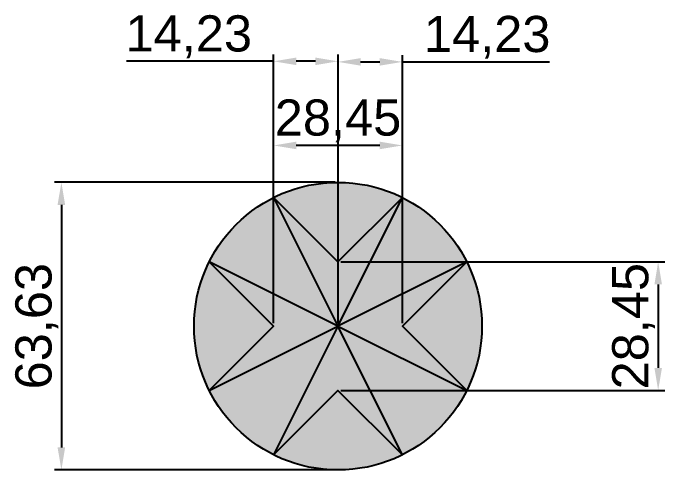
# Model space of a CAD drawing. Header units: millimetres. Extents: x 6614975 to 6624097, y 8742145 to 8746891.
# Drawn here: x 6618203.3 to 6618347.4, y 8744153.1 to 8744254.1 of the extents above; entities that cross this region are included whole.
import ezdxf

# ---------------------------------------------------------------- set-up
doc = ezdxf.new("R2010")
doc.units = ezdxf.units.MM
doc.styles.get("Standard").update_dxf_attribs({"font": 'arial.ttf'})
doc.dimstyles.new('ISO-25', dxfattribs={"dimtxt": 8, "dimasz": 5, "dimexe": 1.5, "dimexo": 0.625, "dimtad": 1, "dimtxsty": 'Standard', "dimcen": 2.5, "dimclrd": 1, "dimclre": 1, "dimclrt": 143, "dimadec": 0, "dimazin": 0, "dimtfac": 1, "dimtmove": 0, "dimatfit": 3, "dimfxl": 1, "dimarcsym": 0})

# ---------------------------------------------------------------- blocks, each defined once
blk = doc.blocks.new('*D100')
at = {"color": 1, "lineweight": -2, "transparency": 16777216}
for p, q in [((6618275.77, 8744199.1), (6618347.41, 8744199.1)), ((6618275.77, 8744170.65), (6618347.41, 8744170.65))]:
    blk.add_line(p, q, dxfattribs=at)
at = {"color": 1, "linetype": 'Continuous', "lineweight": -2, "transparency": 16777216}
blk.add_line((6618345.91, 8744194.1), (6618345.91, 8744175.65), dxfattribs=at)
at = {"color": 1, "transparency": 16777216}
for points in [[(6618345.08, 8744194.1), (6618346.75, 8744194.1), (6618345.91, 8744199.1)], [(6618345.08, 8744175.65), (6618346.75, 8744175.65), (6618345.91, 8744170.65)]]:
    blk.add_solid(points, dxfattribs=at)
at = {"layer": 'Defpoints', "color": 0, "transparency": 16777216}
for p in [(6618275.15, 8744199.1), (6618275.15, 8744170.65), (6618345.91, 8744170.65)]:
    blk.add_point(p, dxfattribs=at)
at = {"color": 143, "transparency": 16777216, "insert": (6618340.48, 8744184.87), "char_height": 8, "attachment_point": 5, "rotation": 90}
blk.add_mtext('28,45', dxfattribs=at)
blk = doc.blocks.new('*D101')
at = {"color": 1, "lineweight": -2, "transparency": 16777216}
for p, q in [((6618260.92, 8744185.5), (6618260.92, 8744226.35)), ((6618289.38, 8744185.5), (6618289.38, 8744226.35))]:
    blk.add_line(p, q, dxfattribs=at)
at = {"color": 1, "linetype": 'Continuous', "lineweight": -2, "transparency": 16777216}
blk.add_line((6618284.38, 8744224.85), (6618265.92, 8744224.85), dxfattribs=at)
at = {"color": 1, "transparency": 16777216}
for points in [[(6618265.92, 8744225.68), (6618265.92, 8744224.02), (6618260.92, 8744224.85)], [(6618284.38, 8744225.68), (6618284.38, 8744224.02), (6618289.38, 8744224.85)]]:
    blk.add_solid(points, dxfattribs=at)
at = {"layer": 'Defpoints', "color": 0, "transparency": 16777216}
for p in [(6618260.92, 8744224.85), (6618260.92, 8744184.87), (6618289.38, 8744184.87)]:
    blk.add_point(p, dxfattribs=at)
at = {"color": 143, "transparency": 16777216, "insert": (6618275.15, 8744230.28), "char_height": 8, "attachment_point": 5}
blk.add_mtext('28,45', dxfattribs=at)
blk = doc.blocks.new('*D102')
at = {"color": 1, "lineweight": -2, "transparency": 16777216}
for p, q in [((6618275.15, 8744185.5), (6618275.15, 8744244.83)), ((6618289.38, 8744185.5), (6618289.38, 8744244.83))]:
    blk.add_line(p, q, dxfattribs=at)
at = {"color": 1, "linetype": 'Continuous', "lineweight": -2, "transparency": 16777216}
for p, q in [((6618280.15, 8744243.33), (6618284.38, 8744243.33)), ((6618289.38, 8744243.33), (6618321.87, 8744243.33))]:
    blk.add_line(p, q, dxfattribs=at)
at = {"color": 1, "transparency": 16777216}
for points in [[(6618280.15, 8744244.16), (6618280.15, 8744242.5), (6618275.15, 8744243.33)], [(6618284.38, 8744244.16), (6618284.38, 8744242.5), (6618289.38, 8744243.33)]]:
    blk.add_solid(points, dxfattribs=at)
at = {"layer": 'Defpoints', "color": 0, "transparency": 16777216}
for p in [(6618289.38, 8744243.33), (6618275.15, 8744184.87), (6618289.38, 8744184.87)]:
    blk.add_point(p, dxfattribs=at)
at = {"color": 143, "transparency": 16777216, "insert": (6618308.12, 8744248.76), "char_height": 8, "attachment_point": 5}
blk.add_mtext('14,23', dxfattribs=at)
blk = doc.blocks.new('*D103')
at = {"color": 1, "lineweight": -2, "transparency": 16777216}
for p, q in [((6618260.92, 8744185.5), (6618260.92, 8744244.96)), ((6618275.15, 8744185.5), (6618275.15, 8744244.96))]:
    blk.add_line(p, q, dxfattribs=at)
at = {"color": 1, "linetype": 'Continuous', "lineweight": -2, "transparency": 16777216}
for p, q in [((6618260.92, 8744243.46), (6618228.43, 8744243.46)), ((6618270.15, 8744243.46), (6618265.92, 8744243.46))]:
    blk.add_line(p, q, dxfattribs=at)
at = {"color": 1, "transparency": 16777216}
for points in [[(6618265.92, 8744244.29), (6618265.92, 8744242.62), (6618260.92, 8744243.46)], [(6618270.15, 8744244.29), (6618270.15, 8744242.62), (6618275.15, 8744243.46)]]:
    blk.add_solid(points, dxfattribs=at)
at = {"layer": 'Defpoints', "color": 0, "transparency": 16777216}
for p in [(6618260.92, 8744243.46), (6618260.92, 8744184.87), (6618275.15, 8744184.87)]:
    blk.add_point(p, dxfattribs=at)
at = {"color": 143, "transparency": 16777216, "insert": (6618242.17, 8744248.89), "char_height": 8, "attachment_point": 5}
blk.add_mtext('14,23', dxfattribs=at)
blk = doc.blocks.new('*D104')
at = {"color": 1, "lineweight": -2, "transparency": 16777216}
for p, q in [((6618274.52, 8744216.69), (6618212.51, 8744216.69)), ((6618274.52, 8744153.06), (6618212.51, 8744153.06))]:
    blk.add_line(p, q, dxfattribs=at)
at = {"color": 1, "linetype": 'Continuous', "lineweight": -2, "transparency": 16777216}
blk.add_line((6618214.01, 8744211.69), (6618214.01, 8744158.06), dxfattribs=at)
at = {"color": 1, "transparency": 16777216}
for points in [[(6618213.17, 8744211.69), (6618214.84, 8744211.69), (6618214.01, 8744216.69)], [(6618213.17, 8744158.06), (6618214.84, 8744158.06), (6618214.01, 8744153.06)]]:
    blk.add_solid(points, dxfattribs=at)
at = {"layer": 'Defpoints', "color": 0, "transparency": 16777216}
for p in [(6618275.15, 8744216.69), (6618214.01, 8744153.06), (6618275.15, 8744153.06)]:
    blk.add_point(p, dxfattribs=at)
at = {"color": 143, "transparency": 16777216, "insert": (6618208.58, 8744184.87), "char_height": 8, "attachment_point": 5, "rotation": 90}
blk.add_mtext('63,63', dxfattribs=at)

msp = doc.modelspace()

# ---------------------------------------------------------------- hatches: boundary and pattern name
at = {"true_color": 0x991b1e}
h = msp.add_hatch(color=244, dxfattribs=at)
h.dxf.hatch_style = 1
h.paths.add_polyline_path([(6618303.602, 8744199.1, 0.1622777), (6618289.375, 8744213.327), (6618275.148, 8744184.873)])
h.paths.add_polyline_path([(6618275.148, 8744184.873), (6618289.375, 8744156.419, 0.1622777), (6618303.602, 8744170.646)])
h.paths.add_polyline_path([(6618306.961, 8744184.873, 0.1164338), (6618303.602, 8744199.1), (6618289.375, 8744184.873), (6618303.602, 8744170.646, 0.1164338)])
h.paths.add_polyline_path([(6618275.148, 8744170.646), (6618260.921, 8744156.419, 0.236068), (6618289.375, 8744156.419)])
h.paths.add_polyline_path([(6618275.148, 8744184.873), (6618246.694, 8744170.646, 0.1622777), (6618260.921, 8744156.419)])
h.paths.add_polyline_path([(6618246.694, 8744199.1, 0.1164338), (6618243.335, 8744184.873, 0.1164338), (6618246.694, 8744170.646), (6618260.921, 8744184.873)])
h.paths.add_polyline_path([(6618275.148, 8744184.873), (6618260.921, 8744213.327, 0.1622777), (6618246.694, 8744199.1)])
h.paths.add_polyline_path([(6618275.148, 8744199.1), (6618289.375, 8744213.327, 0.236068), (6618260.921, 8744213.327)])
at = {"true_color": 0x999b37}
h = msp.add_hatch(color=55, dxfattribs=at)
h.dxf.hatch_style = 1
h.paths.add_polyline_path([(6618275.148, 8744184.873), (6618289.375, 8744213.327), (6618275.148, 8744199.1), (6618260.921, 8744213.327)])
h.paths.add_polyline_path([(6618289.375, 8744184.873), (6618303.602, 8744199.1), (6618275.148, 8744184.873), (6618303.602, 8744170.646)])
h.paths.add_polyline_path([(6618275.148, 8744170.646), (6618289.375, 8744156.419), (6618275.148, 8744184.873), (6618260.921, 8744156.419)])
h.paths.add_polyline_path([(6618260.921, 8744184.873), (6618246.694, 8744170.646), (6618275.148, 8744184.873), (6618246.694, 8744199.1)])

# ---------------------------------------------------------------- linework, layer by layer
at = {"color": 18, "true_color": 0x000000}
for points in [[(6618289.375, 8744213.327), (6618275.148, 8744199.1), (6618260.921, 8744213.327), (6618275.148, 8744184.873)], [(6618246.694, 8744199.1), (6618260.921, 8744184.873), (6618246.694, 8744170.646), (6618275.148, 8744184.873)], [(6618303.602, 8744170.646), (6618289.375, 8744184.873), (6618303.602, 8744199.1), (6618275.148, 8744184.873)], [(6618260.921, 8744156.419), (6618275.148, 8744170.646), (6618289.375, 8744156.419), (6618275.148, 8744184.873)]]:
    msp.add_lwpolyline(points, close=True, dxfattribs=at)
msp.add_circle((6618275.148, 8744184.873), 31.813, dxfattribs=at)

# ---------------------------------------------------------------- dimensions: what is measured, and where the dimension line sits
for base, p1, p2, picture, middle in [((6618260.921, 8744243.458), (6618275.148, 8744184.873), (6618260.921, 8744184.873), '*D103', (6618242.175, 8744248.89)), ((6618289.375, 8744243.331), (6618275.148, 8744184.873), (6618289.375, 8744184.873), '*D102', (6618308.122, 8744248.764)), ((6618260.921, 8744224.851), (6618289.375, 8744184.873), (6618260.921, 8744184.873), '*D101', (6618275.148, 8744230.283))]:
    dim = msp.add_linear_dim(base=base, p1=p1, p2=p2, dimstyle='ISO-25')
    dim.commit()
    dim.dimension.update_dxf_attribs({"geometry": picture, "text_midpoint": middle})
for base, p1, p2, picture, middle in [((6618214.008, 8744153.06), (6618275.148, 8744216.686), (6618275.148, 8744153.06), '*D104', (6618208.575, 8744184.873)), ((6618345.913, 8744170.646), (6618275.148, 8744199.1), (6618275.148, 8744170.646), '*D100', (6618340.48, 8744184.873))]:
    dim = msp.add_linear_dim(base=base, p1=p1, p2=p2, angle=90, dimstyle='ISO-25')
    dim.commit()
    dim.dimension.update_dxf_attribs({"geometry": picture, "text_midpoint": middle})

doc.saveas('drawing.dxf')
